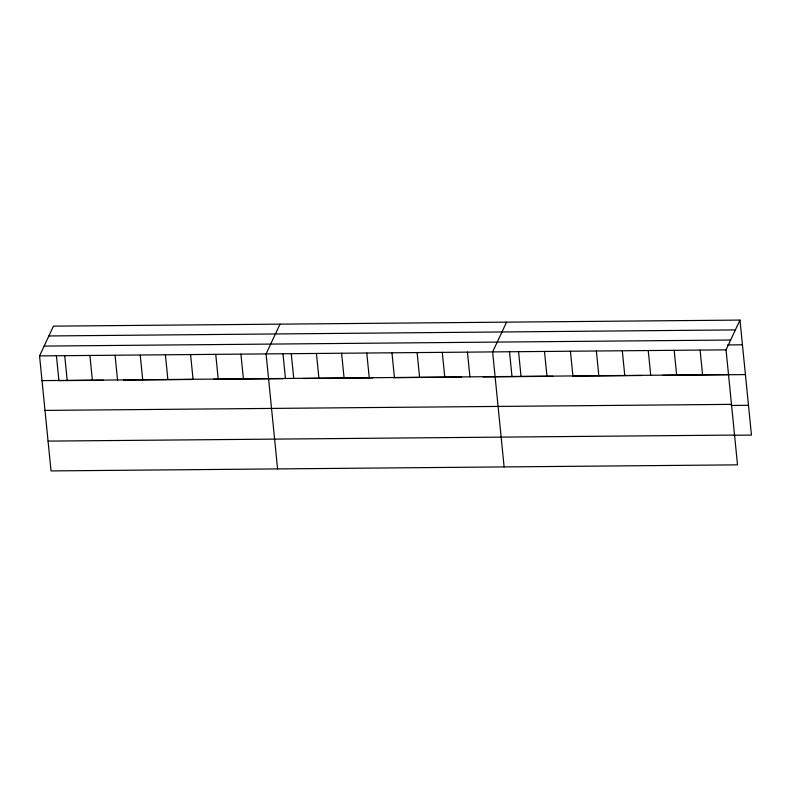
<?xml version="1.0" encoding="UTF-8"?>
<svg xmlns="http://www.w3.org/2000/svg" width="791" height="791" viewBox="0 0 791 791"><rect width="100%" height="100%" fill="white"/><g stroke="black" fill="none" stroke-linecap="round" stroke-linejoin="round"><path stroke-width="1.19" d="M739.971 320.088L726.039 349.859L737.519 464.861L51.029 470.912L39.55 355.901L53.481 326.139L739.971 320.088L751.45 435.099L734.157 435.248M280.024 324.142L266.092 353.913L277.572 468.915M506.566 322.145L492.635 351.916L504.114 466.917M48.884 335.957L735.373 329.916M44.148 346.082L730.637 340.031M727.621 344.935L742.433 344.797M39.55 355.901L726.039 349.859M42.012 380.619L728.511 374.568M103.265 380.253L58.92 380.649L56.398 355.436M123.643 380.075L193.162 379.462M213.54 379.285L283.069 378.671M303.437 378.494L372.966 377.88M393.335 377.702L461.657 377.099M483.242 376.911L552.761 376.298M572.516 376.12L641.679 375.507M662.67 375.33L745.409 374.598M44.988 410.41L731.487 404.369M731.191 405.447L748.474 405.299M48.053 441.111L734.542 435.07M700.104 350.087L702.576 374.796M674.169 350.314L676.641 375.023M648.244 350.542L650.706 375.25M622.309 350.769L624.771 375.478M596.374 350.996L598.836 375.715M570.44 351.224L572.902 375.943M544.505 351.461L546.967 376.17M518.57 351.688L521.032 376.397M509.483 351.441L512.004 376.654M467.461 352.133L469.933 376.842M442.288 352.361L444.76 377.07M417.124 352.578L419.586 377.287M391.95 352.796L394.412 377.515M366.777 353.023L369.249 377.732M341.603 353.241L344.075 377.95M316.44 353.468L318.902 378.177M291.266 353.686L293.728 378.395M282.941 353.439L285.462 378.652M240.919 354.131L243.391 378.84M215.745 354.348L218.217 379.067M190.582 354.576L193.044 379.285M165.408 354.793L167.87 379.502M140.234 355.021L142.706 379.729M115.061 355.238L117.533 379.947M89.897 355.456L92.359 380.174M64.724 355.683L67.186 380.392"/></g></svg>
